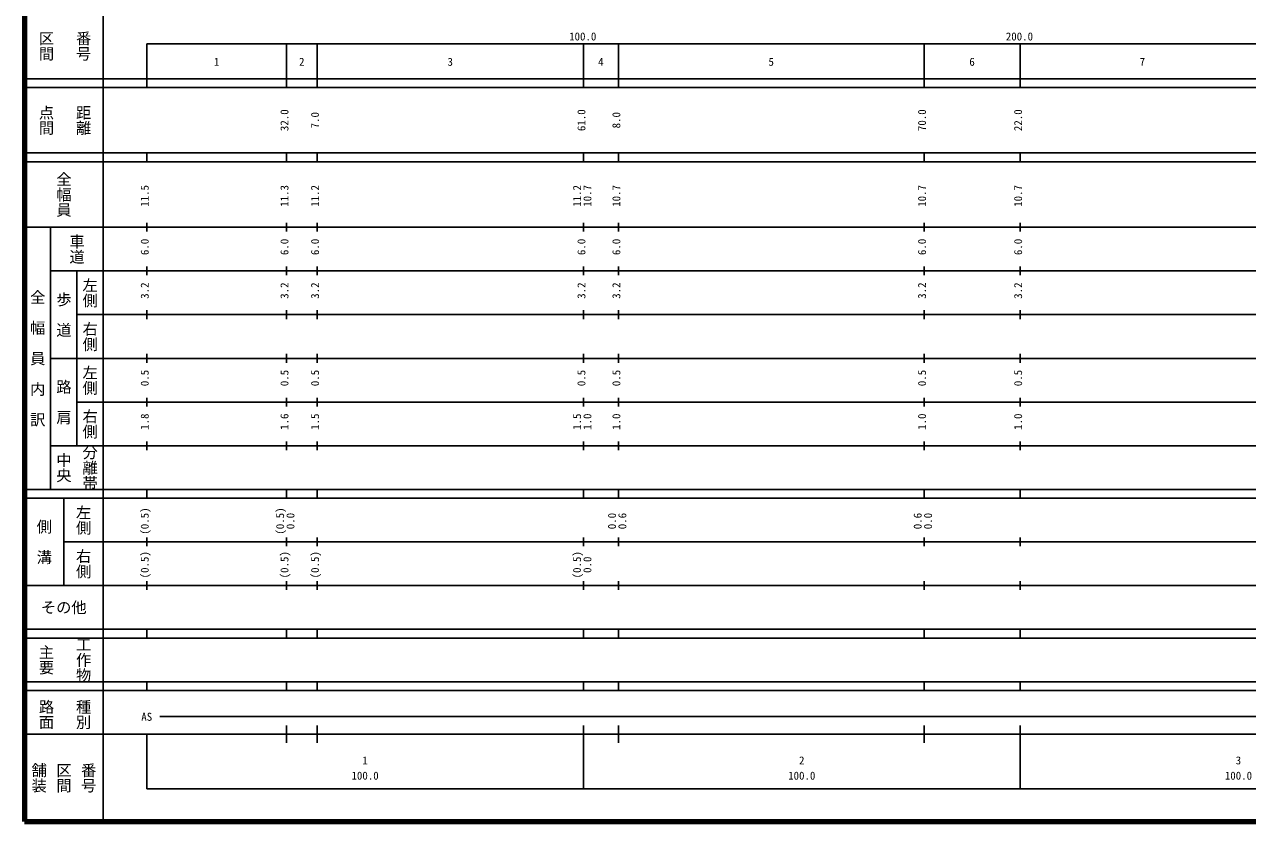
# Model space of a CAD drawing. Units: millimetres, scale not verified. Extents: x 40000 to 680000, y 20000 to 380000.
# Drawn here: x 40000 to 320081, y 20000 to 202409 of the extents above; entities that cross this region are included whole.
import ezdxf
from ezdxf.enums import TextEntityAlignment as Align

# ---------------------------------------------------------------- set-up
doc = ezdxf.new("R2010")
doc.units = ezdxf.units.MM
doc.header["$LTSCALE"] = 1000
doc.layers.add('M-TTL', color=2, linetype='Continuous', lineweight=140)
doc.layers.add('M-TTL-BAND', color=7, linetype='Continuous', lineweight=25)
doc.styles.add('@ＭＳ ゴシック', font='')
doc.styles.add('ＭＳ ゴシック', font='')
doc.styles.get('@ＭＳ ゴシック').set_extended_font_data('@MS Gothic')
doc.styles.get('ＭＳ ゴシック').set_extended_font_data('MS Gothic')

msp = doc.modelspace()

# ---------------------------------------------------------------- linework, layer by layer
at = {"layer": 'M-TTL'}
for p, q in [((40000, 380000), (40000, 20000)), ((40000, 20000), (680000, 20000))]:
    msp.add_line(p, q, dxfattribs=at)
at = {"layer": 'M-TTL-BAND'}
for p, q in [((58000, 370000), (58000, 20000)), ((68000, 198000), (579000, 198000)), ((68000, 198000), (68000, 188000)), ((100000, 188000), (100000, 198000)), ((107000, 188000), (107000, 198000)), ((168000, 188000), (168000, 198000)), ((176000, 188000), (176000, 198000)), ((246000, 188000), (246000, 198000)), ((268000, 188000), (268000, 198000)), ((40000, 190000), (579000, 190000)), ((40000, 188000), (579000, 188000)), ((40000, 173000), (579000, 173000)), ((40000, 171000), (579000, 171000)), ((68000, 171000), (68000, 173000)), ((100000, 171000), (100000, 173000)), ((107000, 171000), (107000, 173000)), ((168000, 171000), (168000, 173000)), ((176000, 171000), (176000, 173000)), ((246000, 171000), (246000, 173000)), ((268000, 171000), (268000, 173000)), ((68000, 155000), (68000, 157000)), ((100000, 155000), (100000, 157000)), ((107000, 155000), (107000, 157000)), ((168000, 155000), (168000, 157000)), ((176000, 155000), (176000, 157000)), ((246000, 155000), (246000, 157000)), ((268000, 155000), (268000, 157000)), ((40000, 156000), (579000, 156000)), ((46000, 96000), (46000, 156000)), ((46000, 146000), (579000, 146000)), ((52000, 146000), (52000, 106000)), ((68000, 145000), (68000, 147000)), ((100000, 145000), (100000, 147000)), ((107000, 145000), (107000, 147000)), ((168000, 145000), (168000, 147000)), ((176000, 145000), (176000, 147000)), ((246000, 145000), (246000, 147000)), ((268000, 145000), (268000, 147000)), ((52000, 136000), (579000, 136000)), ((68000, 135000), (68000, 137000)), ((100000, 135000), (100000, 137000)), ((107000, 135000), (107000, 137000)), ((168000, 135000), (168000, 137000)), ((176000, 135000), (176000, 137000)), ((246000, 135000), (246000, 137000)), ((268000, 135000), (268000, 137000)), ((68000, 125000), (68000, 127000)), ((100000, 125000), (100000, 127000)), ((107000, 125000), (107000, 127000)), ((168000, 125000), (168000, 127000)), ((176000, 125000), (176000, 127000)), ((246000, 125000), (246000, 127000)), ((268000, 125000), (268000, 127000)), ((46000, 126000), (579000, 126000)), ((52000, 116000), (579000, 116000)), ((68000, 115000), (68000, 117000)), ((100000, 115000), (100000, 117000)), ((107000, 115000), (107000, 117000)), ((168000, 115000), (168000, 117000)), ((176000, 115000), (176000, 117000)), ((246000, 115000), (246000, 117000)), ((268000, 115000), (268000, 117000)), ((68000, 105000), (68000, 107000)), ((100000, 105000), (100000, 107000)), ((107000, 105000), (107000, 107000)), ((168000, 105000), (168000, 107000)), ((176000, 105000), (176000, 107000)), ((246000, 105000), (246000, 107000)), ((268000, 105000), (268000, 107000)), ((46000, 106000), (579000, 106000)), ((40000, 96000), (579000, 96000)), ((68000, 94000), (68000, 96000)), ((100000, 94000), (100000, 96000)), ((107000, 94000), (107000, 96000)), ((168000, 94000), (168000, 96000)), ((176000, 94000), (176000, 96000)), ((246000, 94000), (246000, 96000)), ((268000, 94000), (268000, 96000)), ((40000, 94000), (579000, 94000)), ((49000, 94000), (49000, 74000)), ((68000, 83000), (68000, 85000)), ((100000, 83000), (100000, 85000)), ((107000, 83000), (107000, 85000)), ((168000, 83000), (168000, 85000)), ((176000, 83000), (176000, 85000)), ((246000, 83000), (246000, 85000)), ((268000, 83000), (268000, 85000)), ((49000, 84000), (579000, 84000)), ((40000, 74000), (579000, 74000)), ((68000, 73000), (68000, 75000)), ((100000, 73000), (100000, 75000)), ((107000, 73000), (107000, 75000)), ((168000, 73000), (168000, 75000)), ((176000, 73000), (176000, 75000)), ((246000, 73000), (246000, 75000)), ((268000, 73000), (268000, 75000)), ((40000, 64000), (579000, 64000)), ((40000, 62000), (579000, 62000)), ((68000, 62000), (68000, 64000)), ((100000, 62000), (100000, 64000)), ((107000, 62000), (107000, 64000)), ((168000, 62000), (168000, 64000)), ((176000, 62000), (176000, 64000)), ((246000, 62000), (246000, 64000)), ((268000, 62000), (268000, 64000)), ((40000, 52000), (579000, 52000)), ((68000, 50000), (68000, 52000)), ((100000, 50000), (100000, 52000)), ((107000, 50000), (107000, 52000)), ((168000, 50000), (168000, 52000)), ((176000, 50000), (176000, 52000)), ((246000, 50000), (246000, 52000)), ((268000, 50000), (268000, 52000)), ((40000, 50000), (579000, 50000)), ((71000, 44000), (565000, 44000)), ((40000, 40000), (579000, 40000)), ((68000, 40000), (68000, 27500)), ((100000, 38000), (100000, 42000)), ((107000, 38000), (107000, 42000)), ((168000, 27500), (168000, 42000)), ((176000, 38000), (176000, 42000)), ((246000, 38000), (246000, 42000)), ((268000, 27500), (268000, 42000)), ((68000, 27500), (579000, 27500))]:
    msp.add_line(p, q, dxfattribs=at)

# ---------------------------------------------------------------- texts
at = {"layer": 'M-TTL-BAND', "style": '@ＭＳ ゴシック'}
for s, p in [('区間', (45000, 197500)), ('番号', (53500, 197500)), ('点間', (45000, 180500)), ('距離', (53500, 180500)), ('全幅員', (49000, 163500)), ('車道', (52000, 151000)), ('左側', (55000, 141000)), ('全\u3000幅\u3000員\u3000内\u3000訳', (43000, 126000)), ('歩\u3000道', (49000, 136000)), ('右側', (55000, 131000)), ('左側', (55000, 121000)), ('路\u3000肩', (49000, 116000)), ('右側', (55000, 111000)), ('中央', (49000, 101000)), ('分離帯', (55000, 101000)), ('左側', (53500, 89000)), ('側\u3000溝', (44500, 84000)), ('右側', (53500, 79000)), ('工作物', (53500, 57000)), ('主要', (45000, 57000)), ('路面', (45000, 44500)), ('種別', (53500, 44500)), ('舗装', (43333, 30000)), ('区間', (49000, 30000)), ('番号', (54667, 30000))]:
    msp.add_text(s, height=2566, rotation=270, dxfattribs=at).set_placement(p, align=Align.MIDDLE_CENTER)
at = {"layer": 'M-TTL-BAND', "style": 'ＭＳ ゴシック'}
for s, p in [('100.0', (167844, 198195)), ('200.0', (267844, 198195)), ('1', (84000, 192405)), ('2', (103500, 192405)), ('3', (137500, 192405)), ('4', (172000, 192405)), ('5', (211000, 192405)), ('6', (257000, 192405)), ('7', (296000, 192405)), ('AS', (68000, 42500)), ('1', (118000, 32523)), ('2', (218000, 32523)), ('3', (318000, 32523)), ('100.0', (118000, 29033)), ('100.0', (218000, 29033)), ('100.0', (318000, 29033))]:
    msp.add_text(s, height=1833, dxfattribs=at).set_placement(p, align=Align.BOTTOM_CENTER)
for s, p in [('32.0', (101000, 180500)), ('7.0', (108000, 180500)), ('61.0', (169000, 180500)), ('8.0', (177000, 180500)), ('70.0', (247000, 180500)), ('22.0', (269000, 180500)), ('11.5', (69000, 163174)), ('11.3', (101000, 163174)), ('11.2', (108000, 163174)), ('11.2', (168000, 163174)), ('10.7', (170370, 163174)), ('10.7', (177000, 163174)), ('10.7', (247000, 163174)), ('10.7', (269000, 163174)), ('6.0', (69000, 151500)), ('6.0', (101000, 151500)), ('6.0', (108000, 151500)), ('6.0', (169000, 151500)), ('6.0', (177000, 151500)), ('6.0', (247000, 151500)), ('6.0', (269000, 151500)), ('3.2', (69000, 141500)), ('3.2', (101000, 141500)), ('3.2', (108000, 141500)), ('3.2', (169000, 141500)), ('3.2', (177000, 141500)), ('3.2', (247000, 141500)), ('3.2', (269000, 141500)), ('0.5', (69000, 121500)), ('0.5', (101000, 121500)), ('0.5', (108000, 121500)), ('0.5', (169000, 121500)), ('0.5', (177000, 121500)), ('0.5', (247000, 121500)), ('0.5', (269000, 121500)), ('1.8', (69000, 111500)), ('1.6', (101000, 111500)), ('1.5', (108000, 111500)), ('1.5', (168000, 111500)), ('1.0', (170370, 111500)), ('1.0', (177000, 111500)), ('1.0', (247000, 111500)), ('1.0', (269000, 111500)), ('(0.5)', (69000, 88764)), ('(0.5)', (100000, 88764)), ('0.0', (102370, 88764)), ('0.0', (176000, 88764)), ('0.6', (178370, 88764)), ('0.6', (246000, 88764)), ('0.0', (248370, 88764)), ('(0.5)', (69000, 78764)), ('(0.5)', (101000, 78764)), ('(0.5)', (108000, 78764)), ('(0.5)', (168000, 78764)), ('0.0', (170370, 78764))]:
    msp.add_text(s, height=1833, rotation=90, dxfattribs=at).set_placement(p, align=Align.BOTTOM_CENTER)
msp.add_text('その他', height=2566, dxfattribs=at).set_placement((49000, 69000), align=Align.MIDDLE_CENTER)

doc.saveas('drawing.dxf')
